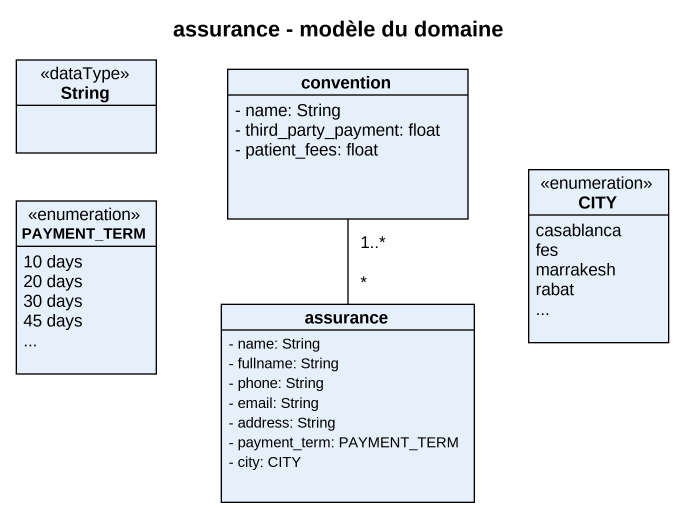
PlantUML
@startuml
title assurance - modèle du domaine
hide circle
hide empty members
skinparam classAttributeIconSize 0
class String <<dataType>>
class convention {
  - name: String
  - third_party_payment: float
  - patient_fees: float
}
enum PAYMENT_TERM {
  10 days
  20 days
  30 days
  45 days
  ~...
}
enum CITY {
  casablanca
  fes
  marrakesh
  rabat
  ~...
}
class assurance {
  - name: String
  - fullname: String
  - phone: String
  - email: String
  - address: String
  - payment_term: PAYMENT_TERM
  - city: CITY
}
convention "1..*" -- "*" assurance
@enduml
